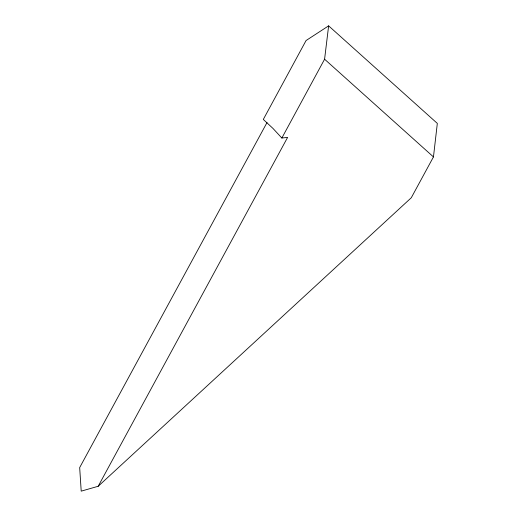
<?xml version="1.0" encoding="UTF-8"?>
<svg xmlns="http://www.w3.org/2000/svg" width="517" height="517" viewBox="0 0 517 517"><rect width="100%" height="100%" fill="white"/><g stroke="black" fill="none" stroke-linecap="round" stroke-linejoin="round"><path stroke-width="0.78" d="M98.185 486.271L411.286 197.752L433.459 156.916L437.324 123.401L328.631 25.85L306.077 40.526L263.302 119.433L272.95 128.403L281.855 138.033L287.62 137.373L98.185 486.271L81.208 491.15L79.676 467.588L267.018 122.542M281.855 138.033L324.586 59.209L328.631 25.85M324.586 59.209L433.459 156.916"/></g></svg>
